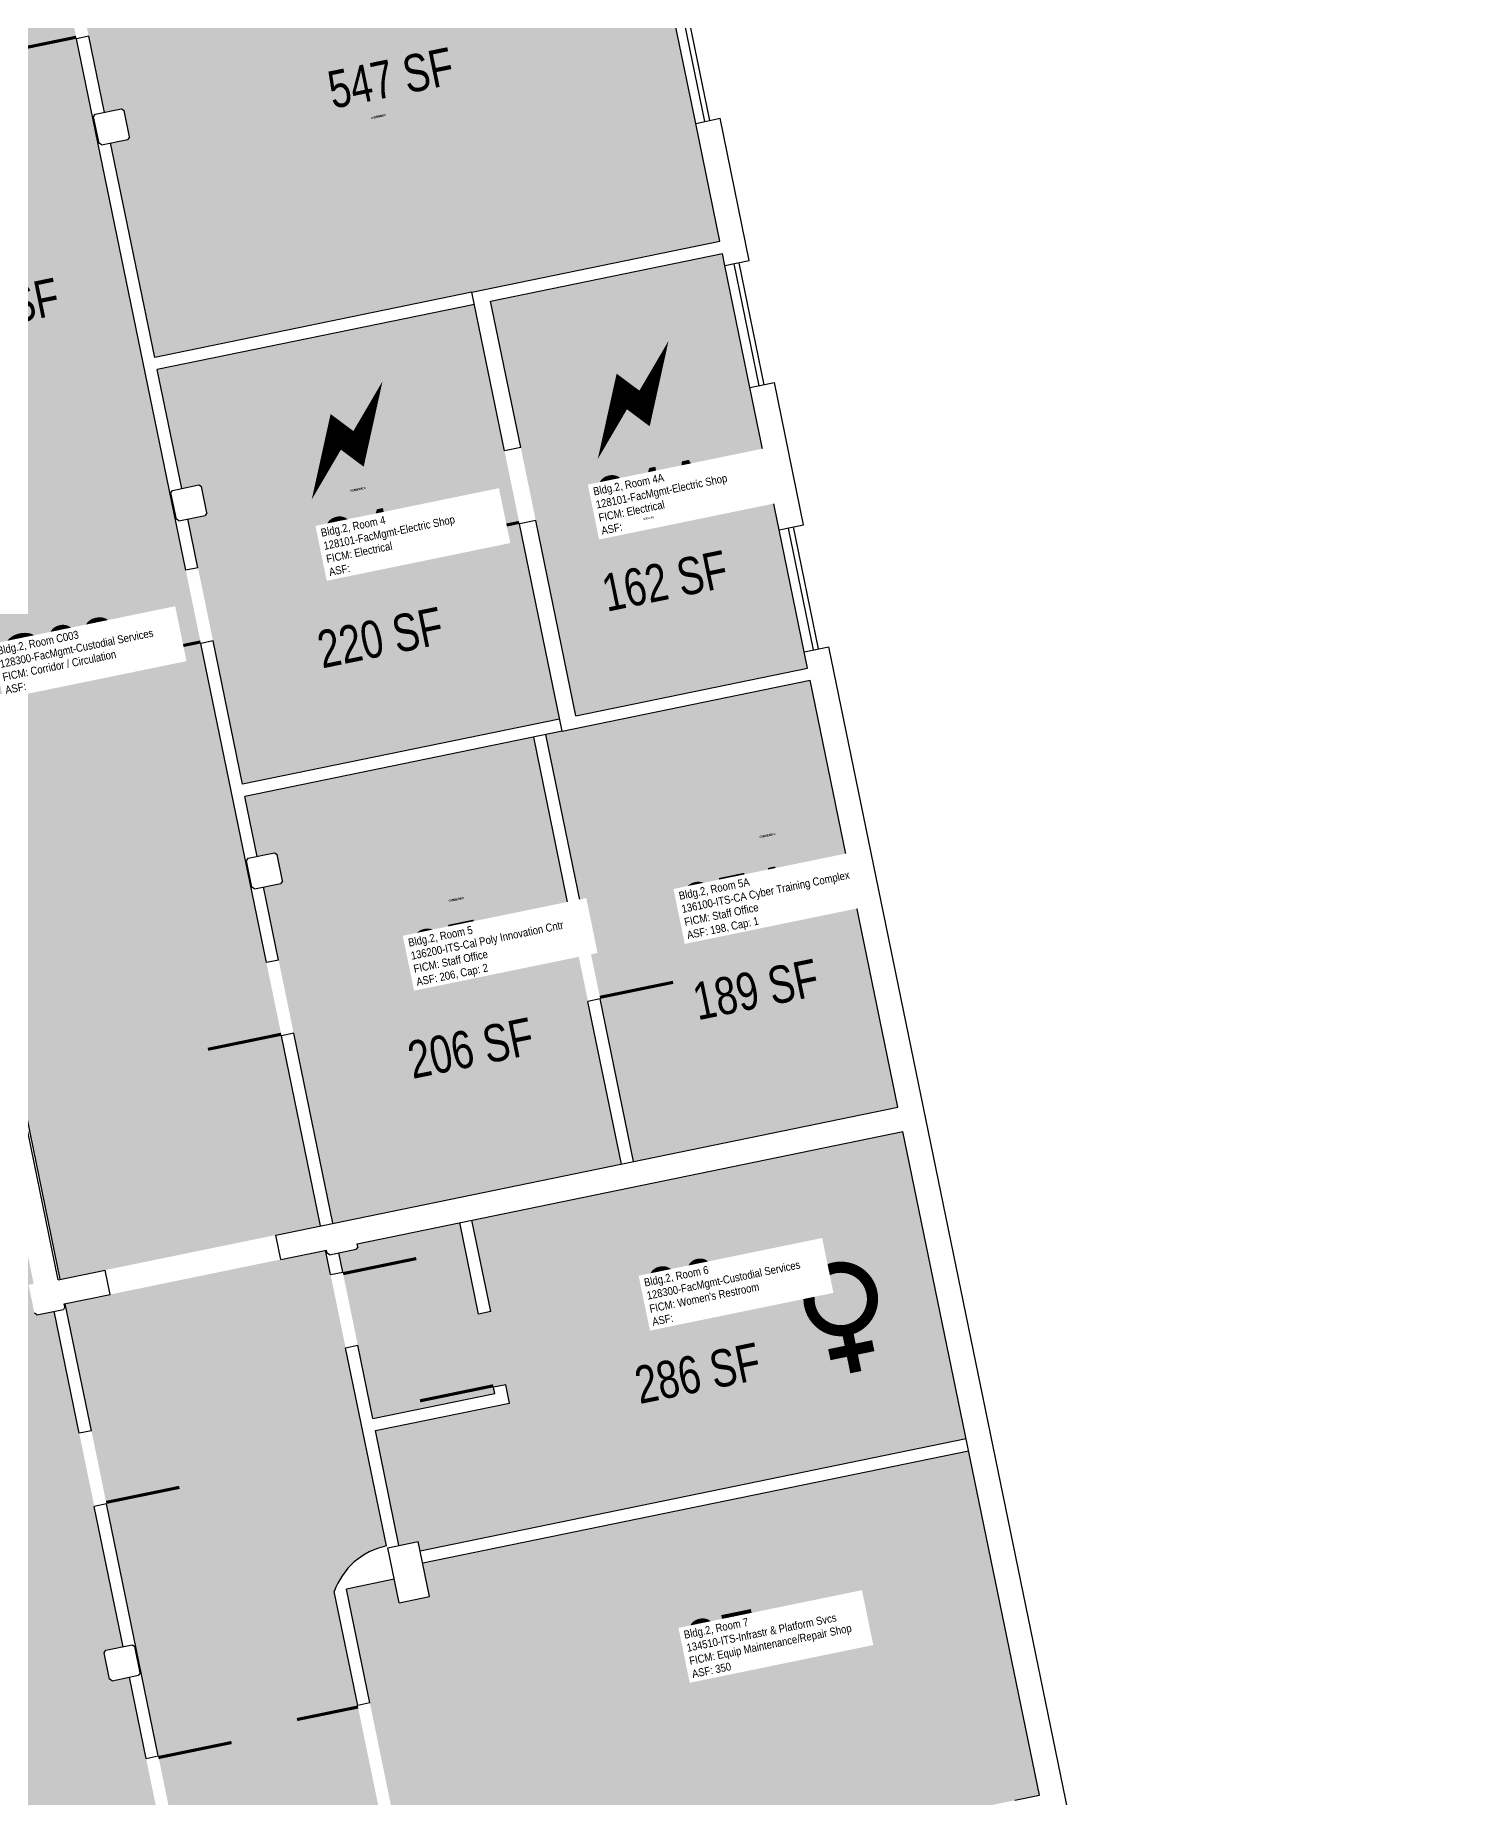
# Model space of a CAD drawing. Header units: inches. Extents: x 69199081 to 69201250, y 27671783 to 27674889.
# Drawn here: x 69200407 to 69201099, y 27673567 to 27674416 of the extents above; entities that cross this region are included whole.
import ezdxf
from ezdxf.enums import TextEntityAlignment as Align

# ---------------------------------------------------------------- set-up
doc = ezdxf.new("R2010")
doc.units = ezdxf.units.IN
doc.header["$LTSCALE"] = 100
doc.header["$MEASUREMENT"] = 0
doc.layers.get('0').update_dxf_attribs({"linetype": 'CONTINUOUS'})
for name, color, linetype in [('A-DOOR', 2, 'CONTINUOUS'), ('A-GLAZ', 1, 'CONTINUOUS'), ('A-IDEN-ICON', 4, 'CONTINUOUS'), ('A-IDEN-RNUM', 7, 'CONTINUOUS'), ('A-IDEN-SNUM', 4, 'CONTINUOUS'), ('A-IDEN-VNUM', 4, 'CONTINUOUS'), ('A-WALL', 5, 'CONTINUOUS'), ('AREA-TEXT', 3, 'CONTINUOUS'), ('Rooms-Category-Color', 7, 'CONTINUOUS'), ('Rooms-College-Color', 7, 'CONTINUOUS'), ('Rooms-Department-Color', 7, 'CONTINUOUS'), ('Rooms-Division-Color', 7, 'CONTINUOUS'), ('Rooms-Information', 7, 'CONTINUOUS')]:
    doc.layers.add(name, color=color, linetype=linetype)
doc.styles.add('CP_AREA', font='arial.ttf', dxfattribs={"height": 15})
doc.styles.add('CP_ROOMSNUMBER', font='arial.ttf', dxfattribs={"height": 1})
doc.styles.add('CP_ROOMVNUMBER', font='arial.ttf', dxfattribs={"width": 0.85, "height": 0.075})

# ---------------------------------------------------------------- blocks, each defined once
blk = doc.blocks.new('CPELECT')
blk.add_lwpolyline([(0.0623, 0.0629, 0, 0.03, 0), (0.0105, -0.0168, 0.03, 0.03, 0), (-0.0105, 0.0068, 0.03, 0, 0), (-0.0623, -0.0729, 0.03, 0, 0)], format="xyseb")
blk = doc.blocks.new('CPWOMEN')
at = {"const_width": 0.015}
blk.add_lwpolyline([(-0.0375, 0, 1), (0.0475, 0, 1)], format="xyb", close=True, dxfattribs=at)
for points in [[(0.005, -0.04), (0.005, -0.1)], [(-0.025, -0.07), (0.035, -0.07)]]:
    blk.add_lwpolyline(points, dxfattribs=at)

msp = doc.modelspace()

# ---------------------------------------------------------------- hatches: boundary and pattern name
at = {"layer": 'Rooms-Category-Color', "true_color": 0xadadad}
for points in [[(69200232.44, 27674726.33), (69200357.82, 27674752.1), (69200544.86, 27673842.13), (69200419.48, 27673816.35)], [(69200407.79, 27674538.79), (69200680.09, 27674594.77), (69200737.27, 27674316.58), (69200464.97, 27674260.61), (69200443.72, 27674363.95), (69200452.05, 27674365.66), (69200452.83, 27674366.84), (69200450.21, 27674379.58), (69200449.03, 27674380.35), (69200440.7, 27674378.64)], [(69200626.82, 27674287.75), (69200738.48, 27674310.7), (69200779.55, 27674110.88), (69200667.89, 27674087.93)], [(69200466.17, 27674254.73), (69200618.98, 27674286.14), (69200660.05, 27674086.32), (69200507.25, 27674054.91), (69200480.97, 27674182.74), (69200489.3, 27674184.45), (69200490.08, 27674185.63), (69200487.46, 27674198.36), (69200486.28, 27674199.14), (69200477.95, 27674197.43)], [(69200553.65, 27673829.13), (69200561.98, 27673830.84), (69200562.76, 27673832.02), (69200562.46, 27673833.49), (69200611.92, 27673843.66), (69200620.98, 27673799.58), (69200626.86, 27673800.79), (69200617.8, 27673844.87), (69200825.46, 27673887.55), (69200855.86, 27673739.64), (69200592.86, 27673685.58), (69200591.95, 27673689.99), (69200582.65, 27673688.08), (69200571.27, 27673743.42), (69200635.92, 27673756.71), (69200634.11, 27673765.53), (69200628.23, 27673764.32), (69200628.83, 27673761.38), (69200570.06, 27673749.3)]]:
    msp.add_hatch(color=253, dxfattribs=at).paths.add_polyline_path(points)
at = {"layer": 'Rooms-Category-Color', "true_color": 0xfa9ba3}
for points in [[(69200653.43, 27674078.83), (69200780.39, 27674104.93), (69200822.67, 27673899.23), (69200695.71, 27673873.13), (69200679.6, 27673951.49), (69200672.35, 27673986.76)], [(69200508.45, 27674049.03), (69200647.55, 27674077.62), (69200689.83, 27673871.92), (69200550.73, 27673843.33), (69200517.41, 27674005.44), (69200525.74, 27674007.16), (69200526.52, 27674008.34), (69200523.9, 27674021.07), (69200522.72, 27674021.85), (69200514.39, 27674020.14)], [(69200452.76, 27673624.63), (69200443.46, 27673622.72), (69200440.44, 27673637.41), (69200449.74, 27673639.32), (69200416.52, 27673800.94), (69200407.22, 27673799.03), (69200404.2, 27673813.72), (69200406.64, 27673814.23), (69200396.48, 27673863.69), (69200107.52, 27673804.3), (69200169.63, 27673502.12), (69200465.45, 27673562.92)]]:
    msp.add_hatch(color=241, dxfattribs=at).paths.add_polyline_path(points)
at = {"layer": 'Rooms-Category-Color', "true_color": 0xadadad}
h = msp.add_hatch(color=253, dxfattribs=at)
edge = h.paths.add_edge_path()
edge.add_line((69200547.27, 27673830.37), (69200421.89, 27673804.6))
edge.add_line((69200421.89, 27673804.6), (69200802.62, 27671952.32))
edge.add_line((69200802.62, 27671952.32), (69200928.98, 27671978.3))
edge.add_line((69200928.98, 27671978.3), (69200902, 27672109.55))
edge.add_line((69200902, 27672109.55), (69200872.61, 27672103.51))
edge.add_line((69200872.61, 27672103.51), (69200551.48, 27673665.85))
edge.add_arc((69200583.36, 27673654.81), 33.73, 101.61505, 160.90568, ccw=False)
edge.add_line((69200576.57, 27673687.85), (69200547.27, 27673830.37))
at = {"layer": 'Rooms-Category-Color', "true_color": 0xe3c5e1}
msp.add_hatch(color=254, dxfattribs=at).paths.add_polyline_path([(69200594.07, 27673679.71), (69200597.39, 27673663.54), (69200582.69, 27673660.52), (69200580.38, 27673671.79), (69200557.36, 27673667.06), (69200590.48, 27673505.93), (69200687.45, 27673525.86), (69200879.44, 27673565.32), (69200891.19, 27673567.74), (69200857.07, 27673733.77)])
at = {"layer": 'Rooms-College-Color', "true_color": 0xadadad}
for points in [[(69200232.44, 27674726.33), (69200357.82, 27674752.1), (69200544.86, 27673842.13), (69200419.48, 27673816.35)], [(69200407.79, 27674538.79), (69200680.09, 27674594.77), (69200737.27, 27674316.58), (69200464.97, 27674260.61), (69200443.72, 27674363.95), (69200452.05, 27674365.66), (69200452.83, 27674366.84), (69200450.21, 27674379.58), (69200449.03, 27674380.35), (69200440.7, 27674378.64)], [(69200626.82, 27674287.75), (69200738.48, 27674310.7), (69200779.55, 27674110.88), (69200667.89, 27674087.93)], [(69200466.17, 27674254.73), (69200618.98, 27674286.14), (69200660.05, 27674086.32), (69200507.25, 27674054.91), (69200480.97, 27674182.74), (69200489.3, 27674184.45), (69200490.08, 27674185.63), (69200487.46, 27674198.36), (69200486.28, 27674199.14), (69200477.95, 27674197.43)], [(69200553.65, 27673829.13), (69200561.98, 27673830.84), (69200562.76, 27673832.02), (69200562.46, 27673833.49), (69200611.92, 27673843.66), (69200620.98, 27673799.58), (69200626.86, 27673800.79), (69200617.8, 27673844.87), (69200825.46, 27673887.55), (69200855.86, 27673739.64), (69200592.86, 27673685.58), (69200591.95, 27673689.99), (69200582.65, 27673688.08), (69200571.27, 27673743.42), (69200635.92, 27673756.71), (69200634.11, 27673765.53), (69200628.23, 27673764.32), (69200628.83, 27673761.38), (69200570.06, 27673749.3)]]:
    msp.add_hatch(color=253, dxfattribs=at).paths.add_polyline_path(points)
at = {"layer": 'Rooms-College-Color', "true_color": 0x80bc67}
for points in [[(69200653.43, 27674078.83), (69200780.39, 27674104.93), (69200822.67, 27673899.23), (69200695.71, 27673873.13), (69200679.6, 27673951.49), (69200672.35, 27673986.76)], [(69200508.45, 27674049.03), (69200647.55, 27674077.62), (69200689.83, 27673871.92), (69200550.73, 27673843.33), (69200517.41, 27674005.44), (69200525.74, 27674007.16), (69200526.52, 27674008.34), (69200523.9, 27674021.07), (69200522.72, 27674021.85), (69200514.39, 27674020.14)], [(69200452.76, 27673624.63), (69200443.46, 27673622.72), (69200440.44, 27673637.41), (69200449.74, 27673639.32), (69200416.52, 27673800.94), (69200407.22, 27673799.03), (69200404.2, 27673813.72), (69200406.64, 27673814.23), (69200396.48, 27673863.69), (69200107.52, 27673804.3), (69200169.63, 27673502.12), (69200465.45, 27673562.92)], [(69200594.07, 27673679.71), (69200597.39, 27673663.54), (69200582.69, 27673660.52), (69200580.38, 27673671.79), (69200557.36, 27673667.06), (69200590.48, 27673505.93), (69200687.45, 27673525.86), (69200879.44, 27673565.32), (69200891.19, 27673567.74), (69200857.07, 27673733.77)]]:
    msp.add_hatch(color=83, dxfattribs=at).paths.add_polyline_path(points)
at = {"layer": 'Rooms-College-Color', "true_color": 0xadadad}
h = msp.add_hatch(color=253, dxfattribs=at)
edge = h.paths.add_edge_path()
edge.add_line((69200547.27, 27673830.37), (69200421.89, 27673804.6))
edge.add_line((69200421.89, 27673804.6), (69200802.62, 27671952.32))
edge.add_line((69200802.62, 27671952.32), (69200928.98, 27671978.3))
edge.add_line((69200928.98, 27671978.3), (69200902, 27672109.55))
edge.add_line((69200902, 27672109.55), (69200872.61, 27672103.51))
edge.add_line((69200872.61, 27672103.51), (69200551.48, 27673665.85))
edge.add_arc((69200583.36, 27673654.81), 33.73, 101.61505, 160.90568, ccw=False)
edge.add_line((69200576.57, 27673687.85), (69200547.27, 27673830.37))
at = {"layer": 'Rooms-Department-Color', "true_color": 0xacacac}
for points in [[(69200232.44, 27674726.33), (69200357.82, 27674752.1), (69200544.86, 27673842.13), (69200419.48, 27673816.35)], [(69200407.79, 27674538.79), (69200680.09, 27674594.77), (69200737.27, 27674316.58), (69200464.97, 27674260.61), (69200443.72, 27674363.95), (69200452.05, 27674365.66), (69200452.83, 27674366.84), (69200450.21, 27674379.58), (69200449.03, 27674380.35), (69200440.7, 27674378.64)], [(69200626.82, 27674287.75), (69200738.48, 27674310.7), (69200779.55, 27674110.88), (69200667.89, 27674087.93)], [(69200466.17, 27674254.73), (69200618.98, 27674286.14), (69200660.05, 27674086.32), (69200507.25, 27674054.91), (69200480.97, 27674182.74), (69200489.3, 27674184.45), (69200490.08, 27674185.63), (69200487.46, 27674198.36), (69200486.28, 27674199.14), (69200477.95, 27674197.43)], [(69200553.65, 27673829.13), (69200561.98, 27673830.84), (69200562.76, 27673832.02), (69200562.46, 27673833.49), (69200611.92, 27673843.66), (69200620.98, 27673799.58), (69200626.86, 27673800.79), (69200617.8, 27673844.87), (69200825.46, 27673887.55), (69200855.86, 27673739.64), (69200592.86, 27673685.58), (69200591.95, 27673689.99), (69200582.65, 27673688.08), (69200571.27, 27673743.42), (69200635.92, 27673756.71), (69200634.11, 27673765.53), (69200628.23, 27673764.32), (69200628.83, 27673761.38), (69200570.06, 27673749.3)]]:
    msp.add_hatch(color=253, dxfattribs=at).paths.add_polyline_path(points)
at = {"layer": 'Rooms-Department-Color', "true_color": 0xfa003f}
for points in [[(69200653.43, 27674078.83), (69200780.39, 27674104.93), (69200822.67, 27673899.23), (69200695.71, 27673873.13), (69200679.6, 27673951.49), (69200672.35, 27673986.76)], [(69200508.45, 27674049.03), (69200647.55, 27674077.62), (69200689.83, 27673871.92), (69200550.73, 27673843.33), (69200517.41, 27674005.44), (69200525.74, 27674007.16), (69200526.52, 27674008.34), (69200523.9, 27674021.07), (69200522.72, 27674021.85), (69200514.39, 27674020.14)], [(69200452.76, 27673624.63), (69200443.46, 27673622.72), (69200440.44, 27673637.41), (69200449.74, 27673639.32), (69200416.52, 27673800.94), (69200407.22, 27673799.03), (69200404.2, 27673813.72), (69200406.64, 27673814.23), (69200396.48, 27673863.69), (69200107.52, 27673804.3), (69200169.63, 27673502.12), (69200465.45, 27673562.92)], [(69200594.07, 27673679.71), (69200597.39, 27673663.54), (69200582.69, 27673660.52), (69200580.38, 27673671.79), (69200557.36, 27673667.06), (69200590.48, 27673505.93), (69200687.45, 27673525.86), (69200879.44, 27673565.32), (69200891.19, 27673567.74), (69200857.07, 27673733.77)]]:
    msp.add_hatch(color=240, dxfattribs=at).paths.add_polyline_path(points)
at = {"layer": 'Rooms-Department-Color', "true_color": 0xacacac}
h = msp.add_hatch(color=253, dxfattribs=at)
edge = h.paths.add_edge_path()
edge.add_line((69200547.27, 27673830.37), (69200421.89, 27673804.6))
edge.add_line((69200421.89, 27673804.6), (69200802.62, 27671952.32))
edge.add_line((69200802.62, 27671952.32), (69200928.98, 27671978.3))
edge.add_line((69200928.98, 27671978.3), (69200902, 27672109.55))
edge.add_line((69200902, 27672109.55), (69200872.61, 27672103.51))
edge.add_line((69200872.61, 27672103.51), (69200551.48, 27673665.85))
edge.add_arc((69200583.36, 27673654.81), 33.73, 101.61505, 160.90568, ccw=False)
edge.add_line((69200576.57, 27673687.85), (69200547.27, 27673830.37))
at = {"layer": 'Rooms-Division-Color', "true_color": 0xadadad}
for points in [[(69200232.44, 27674726.33), (69200357.82, 27674752.1), (69200544.86, 27673842.13), (69200419.48, 27673816.35)], [(69200407.79, 27674538.79), (69200680.09, 27674594.77), (69200737.27, 27674316.58), (69200464.97, 27674260.61), (69200443.72, 27674363.95), (69200452.05, 27674365.66), (69200452.83, 27674366.84), (69200450.21, 27674379.58), (69200449.03, 27674380.35), (69200440.7, 27674378.64)], [(69200626.82, 27674287.75), (69200738.48, 27674310.7), (69200779.55, 27674110.88), (69200667.89, 27674087.93)], [(69200466.17, 27674254.73), (69200618.98, 27674286.14), (69200660.05, 27674086.32), (69200507.25, 27674054.91), (69200480.97, 27674182.74), (69200489.3, 27674184.45), (69200490.08, 27674185.63), (69200487.46, 27674198.36), (69200486.28, 27674199.14), (69200477.95, 27674197.43)], [(69200553.65, 27673829.13), (69200561.98, 27673830.84), (69200562.76, 27673832.02), (69200562.46, 27673833.49), (69200611.92, 27673843.66), (69200620.98, 27673799.58), (69200626.86, 27673800.79), (69200617.8, 27673844.87), (69200825.46, 27673887.55), (69200855.86, 27673739.64), (69200592.86, 27673685.58), (69200591.95, 27673689.99), (69200582.65, 27673688.08), (69200571.27, 27673743.42), (69200635.92, 27673756.71), (69200634.11, 27673765.53), (69200628.23, 27673764.32), (69200628.83, 27673761.38), (69200570.06, 27673749.3)]]:
    msp.add_hatch(color=253, dxfattribs=at).paths.add_polyline_path(points)
at = {"layer": 'Rooms-Division-Color', "true_color": 0xfa003f}
for points in [[(69200653.43, 27674078.83), (69200780.39, 27674104.93), (69200822.67, 27673899.23), (69200695.71, 27673873.13), (69200679.6, 27673951.49), (69200672.35, 27673986.76)], [(69200508.45, 27674049.03), (69200647.55, 27674077.62), (69200689.83, 27673871.92), (69200550.73, 27673843.33), (69200517.41, 27674005.44), (69200525.74, 27674007.16), (69200526.52, 27674008.34), (69200523.9, 27674021.07), (69200522.72, 27674021.85), (69200514.39, 27674020.14)], [(69200452.76, 27673624.63), (69200443.46, 27673622.72), (69200440.44, 27673637.41), (69200449.74, 27673639.32), (69200416.52, 27673800.94), (69200407.22, 27673799.03), (69200404.2, 27673813.72), (69200406.64, 27673814.23), (69200396.48, 27673863.69), (69200107.52, 27673804.3), (69200169.63, 27673502.12), (69200465.45, 27673562.92)], [(69200594.07, 27673679.71), (69200597.39, 27673663.54), (69200582.69, 27673660.52), (69200580.38, 27673671.79), (69200557.36, 27673667.06), (69200590.48, 27673505.93), (69200687.45, 27673525.86), (69200879.44, 27673565.32), (69200891.19, 27673567.74), (69200857.07, 27673733.77)]]:
    msp.add_hatch(color=240, dxfattribs=at).paths.add_polyline_path(points)
at = {"layer": 'Rooms-Division-Color', "true_color": 0xadadad}
h = msp.add_hatch(color=253, dxfattribs=at)
edge = h.paths.add_edge_path()
edge.add_line((69200547.27, 27673830.37), (69200421.89, 27673804.6))
edge.add_line((69200421.89, 27673804.6), (69200802.62, 27671952.32))
edge.add_line((69200802.62, 27671952.32), (69200928.98, 27671978.3))
edge.add_line((69200928.98, 27671978.3), (69200902, 27672109.55))
edge.add_line((69200902, 27672109.55), (69200872.61, 27672103.51))
edge.add_line((69200872.61, 27672103.51), (69200551.48, 27673665.85))
edge.add_arc((69200583.36, 27673654.81), 33.73, 101.61505, 160.90568, ccw=False)
edge.add_line((69200576.57, 27673687.85), (69200547.27, 27673830.37))

# ---------------------------------------------------------------- linework, layer by layer
at = {"layer": 'A-DOOR'}
for points in [[(69200427.13, 27674414.9, 1.5, 1.5, 0), (69200397.74, 27674408.86, 0, 0, 0), (69200397.89, 27674408.13, 0, 0, -0.414214), (69200421.24, 27674443.55, 0, 0, -0.414214)], [(69200640.57, 27674181.09, 1.5, 1.5, 0), (69200605.31, 27674173.84, 0, 0, 0), (69200605.16, 27674174.57, 0, 0, -0.414214), (69200634.94, 27674215.92, 0, 0, -0.414214)], [(69200487.02, 27674123.49, 1.5, 1.5, 0), (69200451.76, 27674116.25, 0, 0, 0), (69200451.61, 27674116.98, 0, 0, -0.414214), (69200481.4, 27674158.32, 0, 0, -0.414214)], [(69200679.45, 27673952.23, 1.5, 1.5, 0), (69200714.71, 27673959.48, 0, 0, 0), (69200714.86, 27673958.74, 0, 0, 0.414214), (69200672.35, 27673986.76, 0, 0, 0.414214)], [(69200525.88, 27673934.45, 1.5, 1.5, 0), (69200490.62, 27673927.2, 0, 0, 0), (69200490.47, 27673927.93, 0, 0, -0.414214), (69200520.25, 27673969.28, 0, 0, -0.414214)], [(69200555.72, 27673819.09, 1.5, 1.5, 0), (69200590.98, 27673826.34, 0, 0, 0), (69200591.13, 27673825.6, 0, 0, -0.414214), (69200561.35, 27673784.26, 0, 0, -0.414214)], [(69200628.08, 27673765.05, 1.5, 1.5, 0), (69200592.82, 27673757.8, 0, 0, 0), (69200592.67, 27673758.54, 0, 0, -0.414214), (69200622.45, 27673799.88, 0, 0, -0.414214)], [(69200441.57, 27673708.85, 1.5, 1.5, 0), (69200476.84, 27673716.1, 0, 0, 0), (69200476.69, 27673716.83, 0, 0, 0.414214), (69200433.01, 27673743.08, 0, 0, 0.414214)], [(69200562.91, 27673610.26, 1.5, 1.5, 0), (69200533.52, 27673604.22, 0, 0, 0), (69200533.37, 27673604.96, 0, 0, 0.414214), (69200568.8, 27673581.61, 0, 0, 0.414214)], [(69200466.72, 27673585.9, 1.5, 1.5, 0), (69200501.98, 27673593.15, 0, 0, 0), (69200501.83, 27673593.88, 0, 0, -0.414214), (69200473.82, 27673551.37, 0, 0, -0.414214)], [(69200574.69, 27673552.96, 1.5, 1.5, 0), (69200545.3, 27673546.92, 0, 0, 0), (69200545.45, 27673546.19, 0, 0, -0.414214), (69200568.8, 27673581.61, 0, 0, -0.414214)]]:
    msp.add_lwpolyline(points, format="xyseb", dxfattribs=at)
at = {"layer": 'A-GLAZ'}
for p, q in [((69200725.6, 27674373.39), (69200713.52, 27674432.16)), ((69200730, 27674374.3), (69200717.92, 27674433.07)), ((69200732.45, 27674374.8), (69200720.37, 27674433.57)), ((69200751.77, 27674246.06), (69200739.69, 27674304.83)), ((69200756.18, 27674246.96), (69200744.1, 27674305.73)), ((69200758.63, 27674247.46), (69200746.55, 27674306.24)), ((69200777.94, 27674118.72), (69200765.86, 27674177.49)), ((69200782.35, 27674119.62), (69200770.27, 27674178.39)), ((69200784.8, 27674120.13), (69200772.72, 27674178.9))]:
    msp.add_line(p, q, dxfattribs=at)
at = {"layer": 'A-WALL'}
for p, q in [((69200433.15, 27674415.37), (69200427.28, 27674414.17)), ((69200479.93, 27674158.02), (69200427.28, 27674414.17)), ((69200440.7, 27674378.64), (69200433.15, 27674415.37)), ((69200435.52, 27674376.56), (69200436.3, 27674377.74)), ((69200438.14, 27674363.82), (69200435.52, 27674376.56)), ((69200436.3, 27674377.74), (69200449.03, 27674380.35)), ((69200449.03, 27674380.35), (69200450.21, 27674379.58)), ((69200452.83, 27674366.84), (69200450.21, 27674379.58)), ((69200725.6, 27674373.39), (69200737.35, 27674375.81)), ((69200725.6, 27674373.39), (69200737.35, 27674375.81)), ((69200751.44, 27674307.24), (69200737.35, 27674375.81)), ((69200452.83, 27674366.84), (69200452.05, 27674365.66)), ((69200737.27, 27674316.58), (69200725.6, 27674373.39)), ((69200439.32, 27674363.04), (69200438.14, 27674363.82)), ((69200439.32, 27674363.04), (69200452.05, 27674365.66)), ((69200464.97, 27674260.61), (69200443.72, 27674363.95)), ((69200617.77, 27674292.02), (69200737.27, 27674316.58)), ((69200626.82, 27674287.75), (69200738.48, 27674310.7)), ((69200739.69, 27674304.83), (69200738.48, 27674310.7)), ((69200739.69, 27674304.83), (69200751.44, 27674307.24)), ((69200617.77, 27674292.02), (69200464.97, 27674260.61)), ((69200633.48, 27674215.62), (69200617.77, 27674292.02)), ((69200618.98, 27674286.14), (69200466.17, 27674254.73)), ((69200641.31, 27674217.23), (69200626.82, 27674287.75)), ((69200477.95, 27674197.43), (69200466.17, 27674254.73)), ((69200751.77, 27674246.06), (69200763.52, 27674248.47)), ((69200777.62, 27674179.9), (69200763.52, 27674248.47)), ((69200765.86, 27674177.49), (69200751.77, 27674246.06)), ((69200641.31, 27674217.23), (69200633.48, 27674215.62)), ((69200472.77, 27674195.34), (69200473.54, 27674196.52)), ((69200473.54, 27674196.52), (69200486.28, 27674199.14)), ((69200486.28, 27674199.14), (69200487.46, 27674198.36)), ((69200490.08, 27674185.63), (69200487.46, 27674198.36)), ((69200475.38, 27674182.61), (69200472.77, 27674195.34)), ((69200476.56, 27674181.83), (69200475.38, 27674182.61)), ((69200476.56, 27674181.83), (69200489.3, 27674184.45)), ((69200485.8, 27674159.23), (69200480.97, 27674182.74)), ((69200490.08, 27674185.63), (69200489.3, 27674184.45)), ((69200648.56, 27674181.96), (69200640.72, 27674180.35)), ((69200661.26, 27674080.44), (69200640.72, 27674180.35)), ((69200667.89, 27674087.93), (69200648.56, 27674181.96)), ((69200765.86, 27674177.49), (69200777.62, 27674179.9)), ((69200485.8, 27674159.23), (69200479.93, 27674158.02)), ((69200493.05, 27674123.97), (69200487.17, 27674122.76)), ((69200518.78, 27673968.97), (69200487.17, 27674122.76)), ((69200507.25, 27674054.91), (69200493.05, 27674123.97)), ((69200777.94, 27674118.72), (69200789.7, 27674121.13)), ((69201099.05, 27672616.1), (69200789.7, 27674121.13)), ((69200779.55, 27674110.88), (69200777.94, 27674118.72)), ((69200661.26, 27674080.44), (69200780.76, 27674105)), ((69200667.89, 27674087.93), (69200779.55, 27674110.88)), ((69200823.04, 27673899.3), (69200780.76, 27674105)), ((69200660.05, 27674086.32), (69200507.25, 27674054.91)), ((69200661.26, 27674080.44), (69200508.45, 27674049.03)), ((69200666.48, 27673985.55), (69200647.55, 27674077.62)), ((69200672.35, 27673986.76), (69200653.43, 27674078.83)), ((69200419.48, 27673816.35), (69200369.55, 27674059.28)), ((69200514.39, 27674020.14), (69200508.45, 27674049.03)), ((69200509.21, 27674018.05), (69200509.99, 27674019.23)), ((69200511.82, 27674005.32), (69200509.21, 27674018.05)), ((69200509.99, 27674019.23), (69200522.72, 27674021.85)), ((69200522.72, 27674021.85), (69200523.9, 27674021.07)), ((69200526.52, 27674008.34), (69200523.9, 27674021.07)), ((69200513.01, 27674004.54), (69200511.82, 27674005.32)), ((69200513.01, 27674004.54), (69200525.74, 27674007.16)), ((69200524.66, 27673970.18), (69200517.41, 27674005.44)), ((69200526.52, 27674008.34), (69200525.74, 27674007.16)), ((69200418.5, 27673816.15), (69200382.36, 27673991.98)), ((69200672.35, 27673986.76), (69200666.48, 27673985.55)), ((69200524.66, 27673970.18), (69200518.78, 27673968.97)), ((69200679.6, 27673951.49), (69200673.72, 27673950.29)), ((69200689.83, 27673871.92), (69200673.72, 27673950.29)), ((69200695.71, 27673873.13), (69200679.6, 27673951.49)), ((69200531.91, 27673934.92), (69200526.03, 27673933.71)), ((69200544.86, 27673842.13), (69200526.03, 27673933.71)), ((69200550.73, 27673843.33), (69200531.91, 27673934.92)), ((69200523.31, 27673837.7), (69200823.04, 27673899.3)), ((69200562.46, 27673833.49), (69200825.46, 27673887.55)), ((69200891.19, 27673567.74), (69200825.46, 27673887.55)), ((69200620.98, 27673799.58), (69200611.92, 27673843.66)), ((69200626.86, 27673800.79), (69200617.8, 27673844.87)), ((69200525.72, 27673825.94), (69200523.31, 27673837.7)), ((69200562.76, 27673832.02), (69200561.98, 27673830.84)), ((69200562.76, 27673832.02), (69200562.46, 27673833.49)), ((69200525.72, 27673825.94), (69200547.76, 27673830.47)), ((69200549.69, 27673818.62), (69200547.27, 27673830.37)), ((69200548.06, 27673829), (69200547.76, 27673830.47)), ((69200549.25, 27673828.22), (69200548.06, 27673829)), ((69200549.25, 27673828.22), (69200561.98, 27673830.84)), ((69200555.57, 27673819.82), (69200553.65, 27673829.13)), ((69200418.5, 27673816.15), (69200441.03, 27673820.78)), ((69200443.44, 27673809.03), (69200441.03, 27673820.78)), ((69200549.69, 27673818.62), (69200555.57, 27673819.82)), ((69200421.4, 27673804.5), (69200443.44, 27673809.03)), ((69200408.19, 27673799.23), (69200407.01, 27673800.01)), ((69200408.19, 27673799.23), (69200420.93, 27673801.85)), ((69200428.6, 27673742.17), (69200416.52, 27673800.94)), ((69200421.71, 27673803.03), (69200420.93, 27673801.85)), ((69200421.71, 27673803.03), (69200421.4, 27673804.5)), ((69200434.48, 27673743.38), (69200421.89, 27673804.6)), ((69200626.86, 27673800.79), (69200620.98, 27673799.58)), ((69200556.94, 27673783.35), (69200562.81, 27673784.56)), ((69200576.57, 27673687.85), (69200556.94, 27673783.35)), ((69200570.06, 27673749.3), (69200562.81, 27673784.56)), ((69200634.11, 27673765.53), (69200628.23, 27673764.32)), ((69200628.83, 27673761.38), (69200628.23, 27673764.32)), ((69200635.92, 27673756.71), (69200634.11, 27673765.53)), ((69200570.06, 27673749.3), (69200628.83, 27673761.38)), ((69200571.27, 27673743.42), (69200635.92, 27673756.71)), ((69200434.48, 27673743.38), (69200428.6, 27673742.17)), ((69200582.65, 27673688.08), (69200571.27, 27673743.42)), ((69200592.86, 27673685.58), (69200855.86, 27673739.64)), ((69200594.07, 27673679.71), (69200857.07, 27673733.77)), ((69200441.73, 27673708.12), (69200435.85, 27673706.91)), ((69200449.74, 27673639.32), (69200435.85, 27673706.91)), ((69200466.69, 27673586.66), (69200441.73, 27673708.12)), ((69200577.26, 27673686.97), (69200591.95, 27673689.99)), ((69200582.69, 27673660.52), (69200577.26, 27673686.97)), ((69200597.39, 27673663.54), (69200591.95, 27673689.99)), ((69200580.38, 27673671.79), (69200557.36, 27673667.06)), ((69200562.76, 27673611), (69200551.48, 27673665.85)), ((69200568.64, 27673612.2), (69200557.36, 27673667.06)), ((69200582.69, 27673660.52), (69200597.39, 27673663.54)), ((69200440.64, 27673636.43), (69200441.41, 27673637.61)), ((69200443.25, 27673623.7), (69200440.64, 27673636.43)), ((69200441.41, 27673637.61), (69200454.15, 27673640.23)), ((69200454.15, 27673640.23), (69200455.33, 27673639.45)), ((69200457.95, 27673626.72), (69200455.33, 27673639.45)), ((69200444.43, 27673622.92), (69200443.25, 27673623.7)), ((69200444.43, 27673622.92), (69200457.17, 27673625.54)), ((69200460.81, 27673585.45), (69200452.76, 27673624.63)), ((69200457.95, 27673626.72), (69200457.17, 27673625.54)), ((69200568.64, 27673612.2), (69200562.76, 27673611)), ((69200460.81, 27673585.45), (69200466.69, 27673586.66)), ((69200879.44, 27673565.32), (69200891.19, 27673567.74))]:
    msp.add_line(p, q, dxfattribs=at)
msp.add_arc((69200583.36, 27673654.81), 33.73, 101.61505, 160.89182, dxfattribs=at)

# ---------------------------------------------------------------- block references
at = {"layer": 'A-IDEN-ICON', "xscale": 360.0000000000001, "yscale": 360.0000000000001, "zscale": 360.0000000000001, "rotation": 11.61504921856515}
for name, p in [('CPELECT', (69200695.12, 27674241.85)), ('CPELECT', (69200557.31, 27674222.38)), ('CPWOMEN', (69200793.75, 27673806.52))]:
    msp.add_blockref(name, p, dxfattribs=at)

# ---------------------------------------------------------------- texts
at = {"layer": 'A-IDEN-RNUM', "style": 'CP_ROOMSNUMBER', "width": 0.85}
for s, p in [('0003-00', (69200572.9, 27674376.21)), ('0004-00', (69200562.88, 27674196.51)), ('0004-A0', (69200703.11, 27674182.68)), ('C003-00', (69200418.74, 27674118.87)), ('0005-A0', (69200760.31, 27674029.78)), ('0005-00', (69200610.42, 27673998.97)), ('0006-00', (69200726.75, 27673806.52)), ('0007-00', (69200741.74, 27673627.75))]:
    msp.add_text(s, height=1, rotation=11.61505, dxfattribs=at).set_placement(p, align=Align.CENTER)
at = {"layer": 'A-IDEN-SNUM', "style": 'CP_ROOMSNUMBER', "width": 0.85}
for s, p in [('0020000300', (69200572.9, 27674376.21)), ('0020000400', (69200562.88, 27674196.51)), ('00200004A0', (69200703.11, 27674182.68)), ('0020C00300', (69200418.74, 27674118.87)), ('00200005A0', (69200760.31, 27674029.78)), ('0020000500', (69200610.42, 27673998.97)), ('0020000600', (69200726.75, 27673806.52)), ('0020000700', (69200741.74, 27673627.75))]:
    msp.add_text(s, height=1, rotation=11.61505, dxfattribs=at).set_placement(p, align=Align.CENTER)
at = {"layer": 'A-IDEN-VNUM', "style": 'CP_ROOMVNUMBER', "width": 0.85}
for s, p in [('04A', (69200708.55, 27674180.83)), ('04', (69200566.83, 27674158.78)), ('C03', (69200422.16, 27674104.21)), ('05A', (69200750.04, 27673984.88)), ('05', (69200609.12, 27673960.17)), ('06', (69200722.55, 27673797.45)), ('07', (69200741.74, 27673627.75))]:
    msp.add_text(s, height=27, rotation=11.61505, dxfattribs=at).set_placement(p, align=Align.CENTER)
at = {"layer": 'AREA-TEXT', "style": 'CP_AREA', "width": 0.75}
for s, p in [('547 SF', (69200578.7, 27674395.3)), ('826 SF', (69200388.65, 27674284.23)), ('162 SF', (69200710.74, 27674152.93)), ('220 SF', (69200573.65, 27674125.64)), ('189 SF', (69200754.55, 27673956.06)), ('206 SF', (69200617.19, 27673927.83)), ('286 SF', (69200726.56, 27673771.15))]:
    msp.add_text(s, height=18, rotation=11.61505, dxfattribs=at).set_placement(p, align=Align.MIDDLE_CENTER)

# ---------------------------------------------------------------- next in the draw order: texts
at = {"layer": 'Rooms-Information', "width": 86.4, "attachment_point": 7, "rotation": 11.61505, "style": 'CP_ROOMVNUMBER', "bg_fill": 3, "box_fill_scale": 1.5, "bg_fill_color": 256, "bg_fill_true_color": 13158600, "bg_fill_transparency": 0}
for s, insert, char_height in [('Bldg.2, Room 4A^M^J128101-FacMgmt-Electric Shop^M^JFICM: Electrical^M^JASF: ', (69200680.59, 27674175.08), 3.8571), ('Bldg.2, Room 4^M^J128101-FacMgmt-Electric Shop^M^JFICM: Electrical^M^JASF: ', (69200549.37, 27674155.19), 3.8571), ('Bldg.2, Room C003^M^J128300-FacMgmt-Custodial Services^M^JFICM: Corridor / Circulation^M^JASF: ', (69200393.36, 27674098.29), 3.8571), ('Bldg.2, Room 5A^M^J136100-ITS-CA Cyber Training Complex^M^JFICM: Staff Office^M^JASF: 198, Cap: 1', (69200722.08, 27673979.13), 3.8571), ('Bldg.2, Room 5^M^J136200-ITS-Cal Poly Innovation Cntr^M^JFICM: Staff Office^M^JASF: 206, Cap: 2', (69200591.66, 27673956.58), 3.8571), ("Bldg.2, Room 6^M^J128300-FacMgmt-Custodial Services^M^JFICM: Women's Restroom^M^JASF: ", (69200705.08, 27673793.86), 3.8571), ('Bldg.2, Room 7^M^J134510-ITS-Infrastr & Platform Svcs^M^JFICM: Equip Maintenance/Repair Shop^M^JASF: 350', (69200724.27, 27673624.16), 3.85714)]:
    msp.add_mtext(s, dxfattribs=dict(at, insert=insert, char_height=char_height))

doc.saveas('drawing.dxf')
